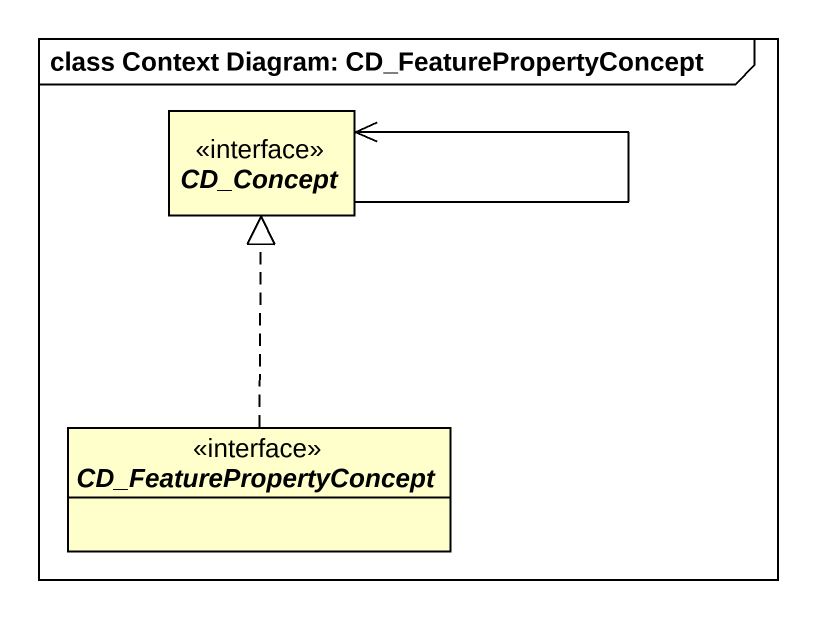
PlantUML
@startuml
mainframe class Context Diagram: CD_FeaturePropertyConcept
hide circle
hide empty members
interface CD_Concept <<interface>>
interface CD_FeaturePropertyConcept <<interface>>
CD_Concept --> CD_Concept
CD_FeaturePropertyConcept .up.|> CD_Concept
@enduml
